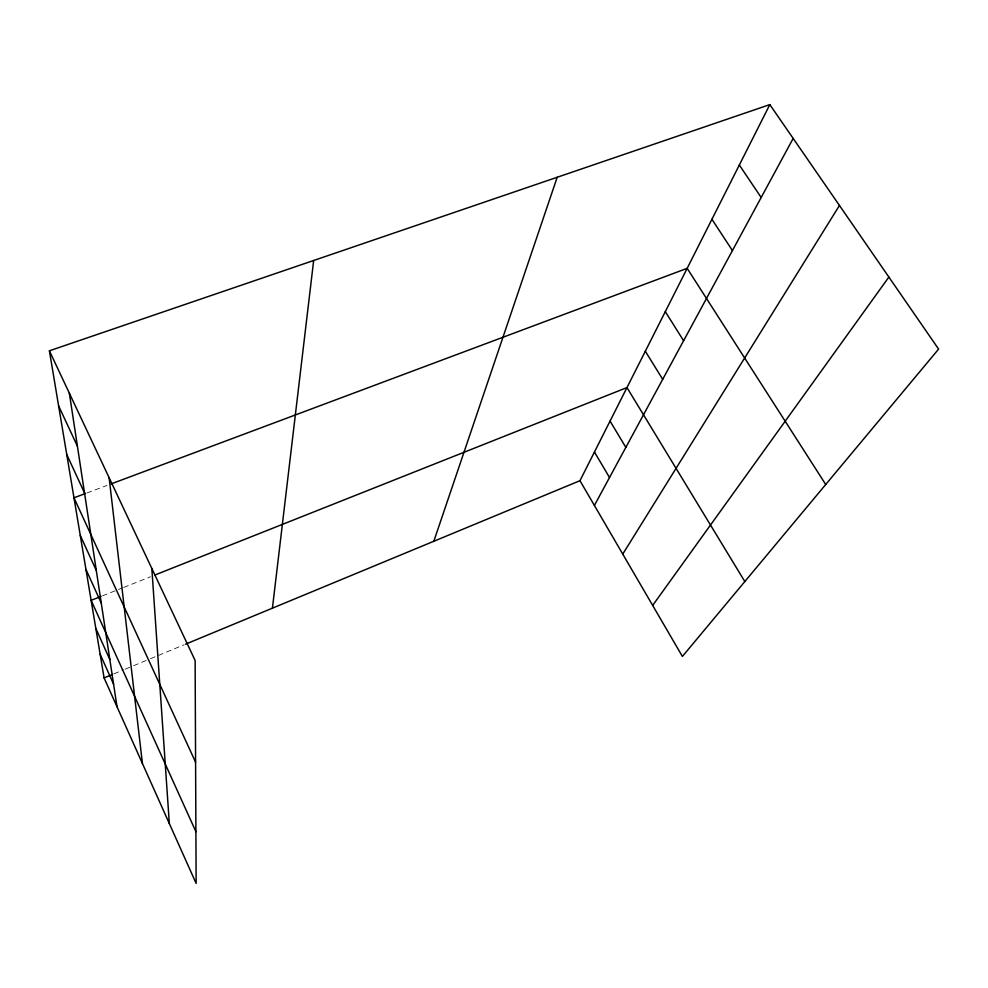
<?xml version="1.0" encoding="UTF-8"?>
<svg xmlns="http://www.w3.org/2000/svg" width="988" height="988" viewBox="0 0 988 988"><rect width="100%" height="100%" fill="white"/><g stroke="black" fill="none" stroke-linecap="round" stroke-linejoin="round"><path stroke-width="0.74" stroke-dasharray="4.94 3.71" d="M113.929 673.853L123.759 669.778M125.167 669.197L132.194 666.283M133.602 665.702L149.052 659.292M150.448 658.712L184.163 644.744M102.443 595.85L122.24 587.996M123.648 587.428L150.522 576.757M86.895 492.975L106.963 485.454"/><path stroke-width="1.48" d="M272.429 608.163L313.665 260.486M433.818 541.263L557.195 177.26M579.968 480.687L769.825 104.605L938.6 349.097L682.399 656.44L579.968 480.687L185.571 644.164M594.393 505.448L793.166 138.419M622.749 554.107L839.454 205.479M652.66 605.434L888.879 277.06M769.825 104.605L49.4 350.802L195.13 660.49L196.13 883.395L104.098 677.929L112.533 674.434M101.023 596.419L91.131 600.346L195.896 831.649M154.758 575.078L626.972 387.568L744.829 581.549M85.45 493.506L73.977 497.804L195.587 762.193M111.273 483.848L687.166 268.328L825.733 484.503M739.333 164.996L761.168 197.501M711.928 219.274L732.429 250.557M665.307 311.628L683.597 340.724M645.325 351.222L662.689 379.343M610.065 421.061L625.836 447.391M594.443 451.998L609.51 477.525M58.613 405.883L77.41 446.181M66.752 454.529L84.511 492.901M80.275 535.459L96.305 570.496M85.968 569.471L101.258 603.075M95.836 628.491L109.829 659.515M100.146 654.254L113.571 684.141M49.4 350.802L104.098 677.929M69.358 393.212L117.016 706.753M109.125 477.723L142.433 763.526M151.843 568.508L169.331 823.56"/></g></svg>
